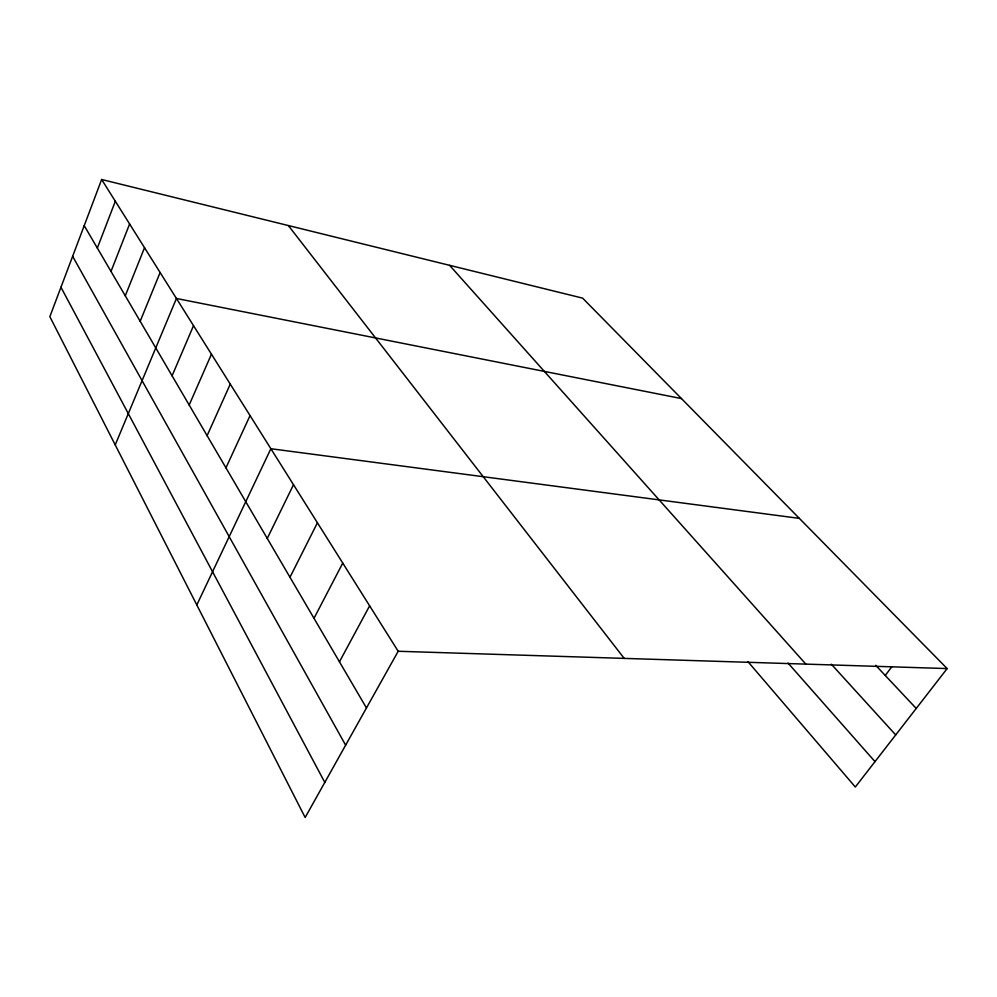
<?xml version="1.0" encoding="UTF-8"?>
<svg xmlns="http://www.w3.org/2000/svg" width="997" height="997" viewBox="0 0 997 997"><rect width="100%" height="100%" fill="white"/><g stroke="black" fill="none" stroke-linecap="round" stroke-linejoin="round"><path stroke-width="1.5" d="M101.644 179.497L49.85 316.672L305.157 817.503L398.189 651.265L101.644 179.497L582.622 298.14L947.15 668.576L855.314 787.019L747.862 661.547M97.332 248.066L115.328 201.269M111.003 271.421L129.61 223.989M125.273 295.81L144.528 247.717M140.178 321.283L160.118 272.517M115.216 444.911L176.432 298.477L681.462 398.576M172.082 375.807L193.518 325.67M189.181 405.019L211.451 354.184M207.114 435.664L230.27 384.119M225.945 467.855L250.048 415.599M196.808 604.967L270.872 448.725L799.332 518.365M267.258 538.455L293.492 484.729M289.977 577.263L317.42 522.789M313.993 618.314L342.756 563.093M339.454 661.809L369.625 605.84M885.249 675.468L891.767 666.831M398.189 651.265L947.15 668.576M875.715 665.311L916.231 708.456M831.348 664.226L895.705 734.926M449.597 265.327L805.85 664.127M788.079 663.105L875.005 761.633M288.357 225.559L624.209 658.394M84.222 225.658L366.46 707.957M72.644 256.304L345.635 745.183M60.967 287.248L324.798 782.408"/></g></svg>
